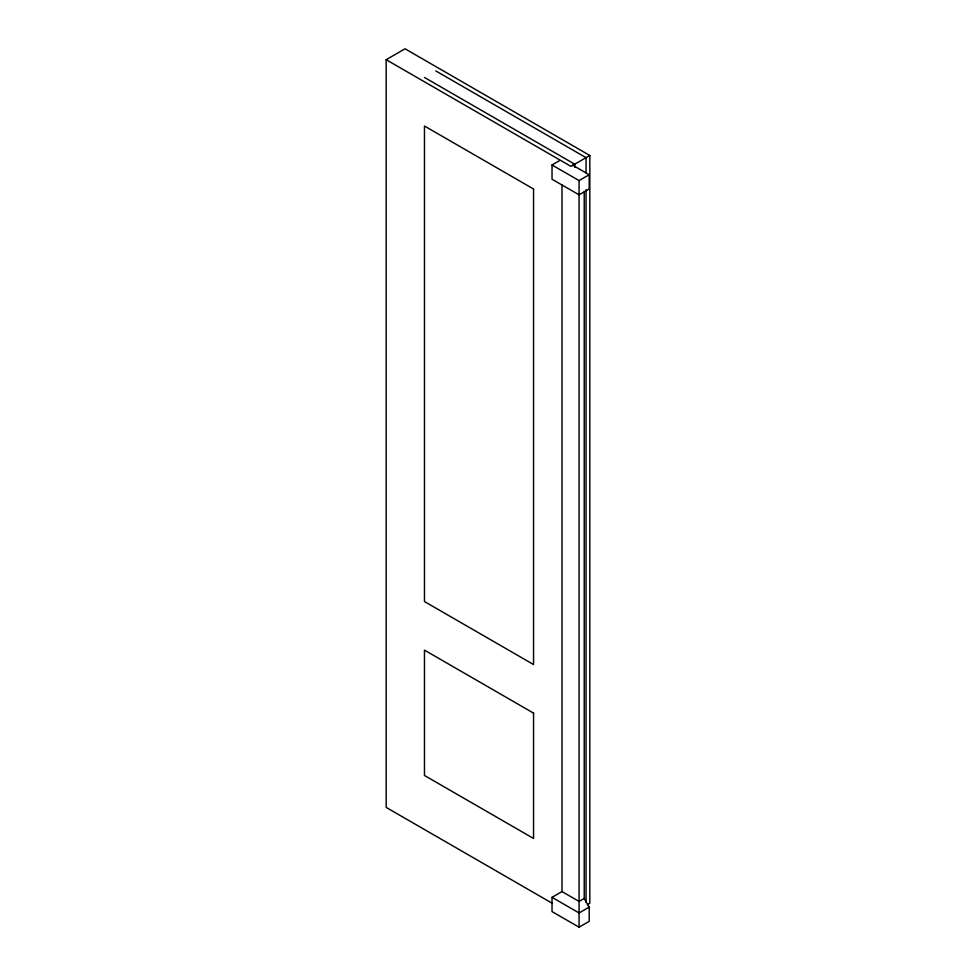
<?xml version="1.0" encoding="UTF-8"?>
<svg xmlns="http://www.w3.org/2000/svg" width="976" height="976" viewBox="0 0 976 976"><rect width="100%" height="100%" fill="white"/><g stroke="black" fill="none" stroke-linecap="round" stroke-linejoin="round"><path stroke-width="1.46" d="M552.477 903.422L386.167 807.408L386.167 59.695L405.04 48.8L589.833 155.489L589.833 903.203L587.32 904.654M572.461 165.066L589.199 174.741L589.199 188.99L579.073 194.834L552.026 179.218L552.026 164.968L559.626 160.576M589.833 155.489L570.96 166.384L386.167 59.695M552.026 164.968L579.073 180.584L589.199 174.741M584.221 898.469L589.199 907.107L589.199 921.356L579.073 927.2L552.026 911.584L552.026 897.334L561.993 891.576L579.073 901.446L584.221 898.469L584.221 191.869M589.199 907.107L579.073 912.95L552.026 897.334M435.784 70.906L586.051 157.661L586.051 172.898M424.462 77.446L574.73 164.2L574.73 167.25M586.051 189.661L586.051 902.336M579.073 180.584L579.073 927.2M561.993 184.976L561.993 891.576M533.555 189.015L424.462 126.026L424.462 601.545L533.555 664.534L533.555 189.015M533.555 713.114L424.462 650.126L424.462 775.469L533.555 838.457L533.555 713.114"/></g></svg>
